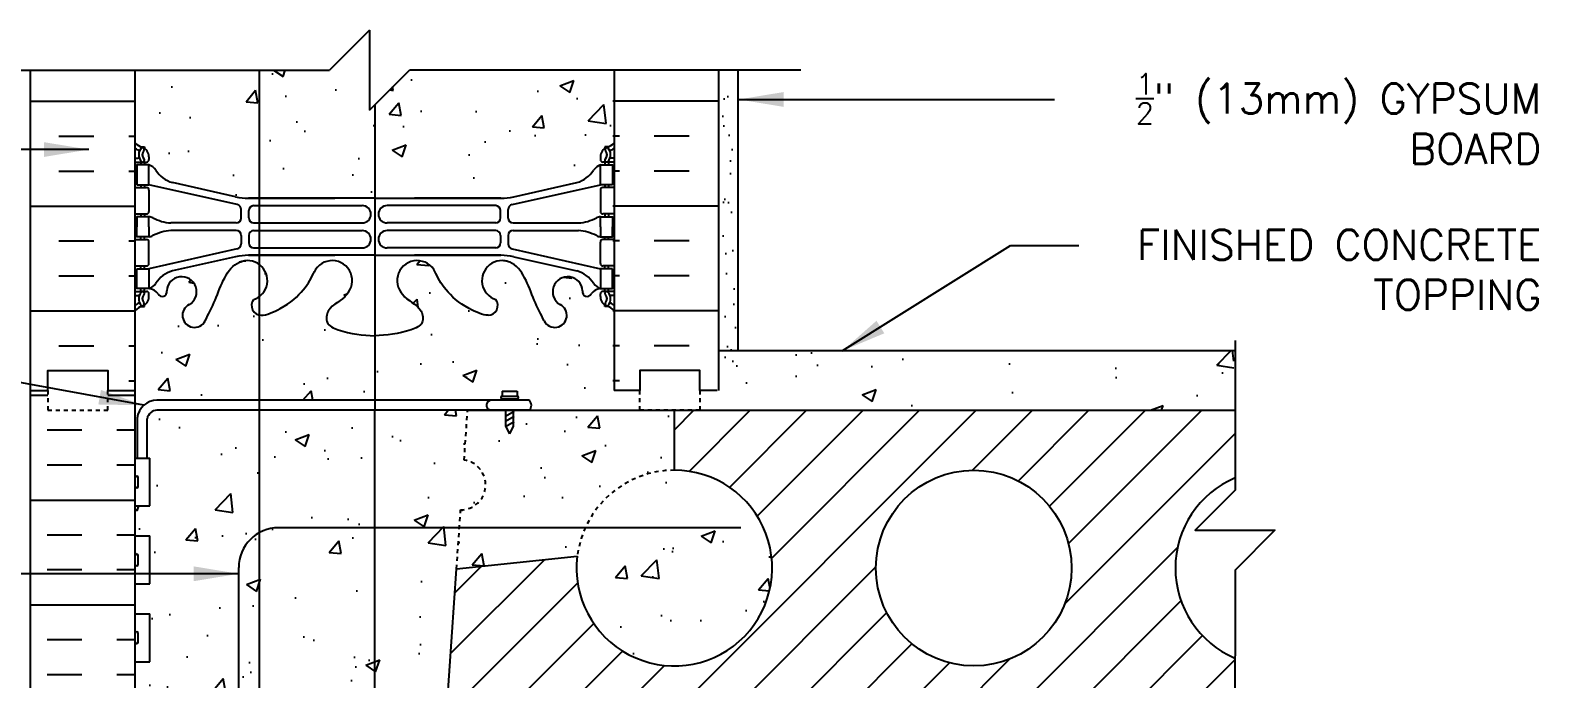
# Model space of a CAD drawing. Header units: inches. Extents: x 220.7 to 277.5, y 95 to 165.4.
# Drawn here: x 239.64 to 277.43, y 149.13 to 165.37 of the extents above; entities that cross this region are included whole.
import ezdxf

# ---------------------------------------------------------------- set-up
doc = ezdxf.new("R2010")
doc.units = ezdxf.units.IN
doc.header["$LTSCALE"] = 0.5
doc.header["$MEASUREMENT"] = 0
doc.linetypes.add('DASHED2', pattern=[0.375, 0.25, -0.125])
doc.linetypes.add('HIDDEN2', pattern=[0.1875, 0.125, -0.0625])
for name, color, linetype in [('HATCH', 12, 'Continuous'), ('Hidden2', 12, 'HIDDEN2'), ('line25', 2, 'Continuous'), ('LINE3', 3, 'Continuous'), ('LINE50', 5, 'Continuous'), ('LINE9', 9, 'Continuous'), ('TEXT', 4, 'Continuous'), ('Web_Edge', 9, 'Continuous')]:
    doc.layers.add(name, color=color, linetype=linetype)
doc.styles.add('DIM', font='romans.shx', dxfattribs={"width": 0.7})
doc.styles.add('ROMANS', font='romans.shx', dxfattribs={"height": 0.75})
doc.dimstyles.new('ext_12', dxfattribs={"dimscale": 12, "dimtxt": 0.09375, "dimasz": 0.09375, "dimexe": 0.09375, "dimexo": 0.0625, "dimgap": 0.0625, "dimtad": 1, "dimdec": 1, "dimzin": 3, "dimdsep": 46, "dimlunit": 4, "dimtxsty": 'DIM', "dimcen": 0.09, "dimdle": 0.09375, "dimclrt": 4, "dimadec": 0, "dimazin": 0, "dimtfac": 1, "dimtdec": 1, "dimtmove": 2, "dimatfit": 3, "dimfxl": 1, "dimfrac": 2, "dimtolj": 1, "dimtzin": 0, "dimarcsym": 0})
pattern_1 = [(50, (0, 0), (3.5863, -0.31376), [0.375, -4.125]), (355, (0, 0), (-0.693757, 3.76096), [0.3, -3.3]), (100.4514, (0.299, -0.026), (2.892544, 3.4472), [0.3187, -3.50571]), (46.1842, (0, 1), (5.336207, -0.827596), [0.5625, -6.1875]), (96.6356, (0.4447, 0.931), (4.67331, 4.87059), [0.47805, -5.25857]), (351.1842, (0, 1), (4.67331, 4.87059), [0.45, -4.95]), (21, (0.5, 0.75), (2.984535, -2.013094), [0.375, -4.125]), (326, (0.5, 0.75), (1.216577, 3.62575), [0.3, -3.3]), (71.4514, (0.7487, 0.5822), (4.20111, 1.612656), [0.3187, -3.50571]), (37.5, (0, 0), (0.0607993, 1.6644693), [0, -3.26, 0, -3.35, 0, -3.3125]), (7.5, (0, 0), (1.315348, 1.972059), [0, -1.91, 0, -3.185, 0, -1.2625]), (327.5, (-1.115, 0), (2.669112, -0.1127744), [0, -1.25, 0, -3.9, 0, -5.175]), (317.5, (-1.615, 0), (2.91593, 0.500525), [0, -1.625, 0, -2.59, 0, -3.675])]

msp = doc.modelspace()

# ---------------------------------------------------------------- hatches: boundary and pattern name
at = {"layer": 'HATCH'}
h = msp.add_hatch(dxfattribs=at)
h.set_pattern_fill('AR-CONC', color=256, scale=0.5)
h.set_pattern_definition(pattern_1)
h.paths.add_polyline_path([(253.742, 161.849, -0.168672), (253.928, 161.998), (254.033, 161.998), (254.033, 162.068), (253.986, 162.068, -0.414214), (253.923, 162.131), (253.923, 162.198, -0.249069), (254.033, 162.405), (254.033, 162.447), (254.123, 162.447, 0.08853), (254.269, 162.544), (254.269, 164.37), (249.139, 164.37), (248.139, 163.37), (248.139, 165.37), (247.139, 164.37), (242.269, 164.37), (242.269, 162.544, 0.088416), (242.415, 162.447), (242.505, 162.447), (242.505, 162.405, -0.249069), (242.615, 162.198), (242.615, 162.131, -0.414214), (242.553, 162.068), (242.505, 162.068), (242.505, 161.998), (242.61, 161.998, -0.168672), (242.796, 161.849, 0.17445), (243.204, 161.553), (244.784, 161.2, 0.054974), (245.111, 161.164), (248.269, 161.164), (251.427, 161.164, 0.054974), (251.754, 161.2), (253.335, 161.553, 0.17445)])
h.paths.add_polyline_path([(250.423, 153.361, 0.932515), (250.51, 154.605), (250.597, 155.852), (242.815, 155.852, 0.366745), (242.571, 155.641), (242.571, 154.657), (242.634, 154.657), (242.634, 153.457), (242.269, 153.457), (242.269, 152.707), (242.634, 152.707), (242.634, 151.507), (242.269, 151.507), (242.269, 150.757), (242.634, 150.757), (242.634, 149.557), (242.269, 149.557), (242.269, 148.807), (242.634, 148.807), (242.634, 148.004, -0.162203), (242.799, 147.877, -0.520567), (243.436, 147.877, -0.520567), (243.871, 147.857, -0.520567), (244.681, 147.857, -0.520567), (244.951, 147.857, -0.520567), (245.54, 147.857, -0.520567), (246.052, 147.857, -0.520567), (246.438, 147.857, -0.520567), (246.881, 147.857, -0.520567), (247.325, 147.857, -0.520567), (247.769, 147.857, -0.520567), (248.049, 147.857, -0.512435), (248.269, 147.851, -0.512435), (248.489, 147.857, -0.520567), (248.769, 147.857, -0.520567), (249.213, 147.857, -0.520567), (249.657, 147.857, -0.203298), (249.836, 147.969, -0.626547), (250.082, 148.476), (250.32, 151.88)])
h.paths.add_polyline_path([(255.776, 154.352), (255.776, 155.852), (254.914, 155.852), (251.744, 155.852), (251.744, 155.454), (251.651, 155.267), (251.557, 155.454), (251.557, 155.852), (250.597, 155.852), (250.51, 154.605, -0.932515), (250.423, 153.361), (250.32, 151.88), (253.344, 152.197, -0.379205)])
h.paths.add_polyline_path([(255.776, 154.352, 0.379205), (253.344, 152.197, 2.637096)])
h = msp.add_hatch(dxfattribs=at)
h.set_pattern_fill('AR-SAND', color=256, scale=0.5, style=0)
h.set_pattern_definition([(37.5, (161.11325, -93.6494), (-0.0314967, 0.9634119), [0, -0.76, 0, -0.85, 0, -0.8125]), (7.5, (161.1132, -93.6494), (0.8848884, 1.411073), [0, -0.41, 0, -0.685, 0, -0.2625]), (327.5, (160.49825, -93.6494), (1.557071, 0.0028295), [0, -0.25, 0, -0.9, 0, -1.175]), (317.5, (160.4982, -93.6494), (1.503063, 0.438838), [0, -0.125, 0, -0.59, 0, -0.675])])
h.paths.add_polyline_path([(257.342, 164.355), (256.855, 164.355), (256.85, 158.352), (256.863, 158.352), (256.863, 156.352), (257.342, 156.352)])
h = msp.add_hatch(dxfattribs=at)
h.set_pattern_fill('AR-CONC', color=256, scale=0.5)
h.set_pattern_definition(pattern_1)
edge = h.paths.add_edge_path()
edge.add_line((254.27, 156.907), (254.27, 158.351))
edge.add_arc((253.923, 157.991), 0.5, 46.0814, 66.4218)
edge.add_line((254.123, 158.449), (254.033, 158.449))
edge.add_line((254.033, 158.449), (254.033, 158.491))
edge.add_arc((254.173, 158.698), 0.25, 180, 235.9442, ccw=False)
edge.add_line((253.923, 158.698), (253.923, 158.766))
edge.add_arc((253.986, 158.766), 0.0625, 90, 180, ccw=False)
edge.add_line((253.986, 158.828), (254.033, 158.828))
edge.add_line((254.033, 158.828), (254.033, 158.898))
edge.add_line((254.033, 158.898), (253.928, 158.898))
edge.add_arc((253.966, 158.549), 0.352, 96.1291, 141.5331)
edge.add_arc((253.588, 158.817), 0.113, 167.8156, 334.0569, ccw=False)
edge.add_arc((253.103, 158.822), 0.375, 2.9237, 239.8675)
edge.add_arc((252.783, 158.228), 0.3, -152.403, 63.9425, ccw=False)
edge.add_spline(control_points=[(252.517, 158.089), (252.431, 158.256), (252.178, 158.746), (251.984, 159.427), (251.658, 159.557)], knot_values=[0, 0, 0, 0, 0.579211, 1.703896, 1.703896, 1.703896, 1.703896], degree=3, periodic=0)
edge.add_spline(control_points=[(251.658, 159.557), (251.609, 159.577), (251.554, 159.59), (251.498, 159.598)], knot_values=[1.703896, 1.703896, 1.703896, 1.703896, 1.875321, 1.875321, 1.875321, 1.875321], degree=3, periodic=0)
edge.add_arc((251.457, 159.1), 0.5, 85.2926, 251.7937)
edge.add_arc((251.11, 158.475), 0.242, -90, 38.2327, ccw=False)
edge.add_spline(control_points=[(251.11, 158.233), (250.989, 158.231), (250.17, 158.582), (249.925, 159.03), (249.785, 159.31)], knot_values=[0.038125, 0.038125, 0.038125, 0.038125, 0.320663, 1.237398, 1.237398, 1.237398, 1.237398], degree=3, periodic=0)
edge.add_arc((249.332, 159.1), 0.5, 24.819, 224.1875)
edge.add_spline(control_points=[(248.973, 158.751), (249.081, 158.588), (249.441, 158.498), (249.517, 158.002), (248.969, 157.766), (248.565, 157.738), (248.269, 157.717)], knot_values=[0.229407, 0.229407, 0.229407, 0.229407, 0.844432, 1.128849, 1.464331, 2.389004, 2.389004, 2.389004, 2.389004], degree=3, periodic=0)
edge.add_spline(control_points=[(248.269, 157.717), (247.973, 157.738), (247.569, 157.766), (247.021, 158.002), (247.098, 158.498), (247.458, 158.588), (247.565, 158.751)], knot_values=[0.229407, 0.229407, 0.229407, 0.229407, 1.15408, 1.489562, 1.773979, 2.389004, 2.389004, 2.389004, 2.389004], degree=3, periodic=0)
edge.add_arc((247.207, 159.1), 0.5, 315.8125, 515.181)
edge.add_spline(control_points=[(246.753, 159.31), (246.613, 159.03), (246.368, 158.582), (245.549, 158.231), (245.428, 158.233)], knot_values=[0.038125, 0.038125, 0.038125, 0.038125, 0.95486, 1.237398, 1.237398, 1.237398, 1.237398], degree=3, periodic=0)
edge.add_arc((245.428, 158.475), 0.242, 141.7673, 270, ccw=False)
edge.add_arc((245.082, 159.1), 0.5, 288.2063, 454.7074)
edge.add_spline(control_points=[(245.041, 159.598), (244.984, 159.59), (244.93, 159.577), (244.88, 159.557)], knot_values=[1.703896, 1.703896, 1.703896, 1.703896, 1.875321, 1.875321, 1.875321, 1.875321], degree=3, periodic=0)
edge.add_spline(control_points=[(244.88, 159.557), (244.554, 159.427), (244.36, 158.746), (244.107, 158.256), (244.021, 158.089)], knot_values=[0, 0, 0, 0, 1.124685, 1.703896, 1.703896, 1.703896, 1.703896], degree=3, periodic=0)
edge.add_arc((243.755, 158.228), 0.3, 116.0575, 333.031, ccw=False)
edge.add_arc((243.435, 158.822), 0.375, 300.1325, 537.0763)
edge.add_arc((242.95, 158.817), 0.113, -154.0569, 12.1844, ccw=False)
edge.add_arc((242.573, 158.549), 0.352, 38.4669, 83.8709)
edge.add_line((242.61, 158.898), (242.505, 158.898))
edge.add_line((242.505, 158.898), (242.505, 158.828))
edge.add_line((242.505, 158.828), (242.553, 158.828))
edge.add_arc((242.553, 158.766), 0.0625, 0, 90, ccw=False)
edge.add_line((242.615, 158.766), (242.615, 158.698))
edge.add_arc((242.365, 158.698), 0.25, 304.0558, 360, ccw=False)
edge.add_line((242.505, 158.491), (242.505, 158.449))
edge.add_line((242.505, 158.449), (242.415, 158.449))
edge.add_arc((242.615, 157.991), 0.5, 113.5782, 133.7891)
edge.add_line((242.269, 158.352), (242.269, 154.657))
edge.add_line((242.269, 154.657), (242.322, 154.657))
edge.add_line((242.322, 154.657), (242.321, 155.659))
edge.add_arc((242.817, 155.603), 0.499, 90.4562, 173.5797, ccw=False)
edge.add_line((242.813, 156.102), (251.557, 156.102))
edge.add_line((251.557, 156.102), (251.557, 156.142))
edge.add_line((251.557, 156.142), (251.463, 156.142))
edge.add_arc((251.463, 156.173), 0.0312, 90, 270, ccw=False)
edge.add_line((251.463, 156.204), (251.463, 156.329))
edge.add_line((251.463, 156.329), (251.838, 156.329))
edge.add_line((251.838, 156.329), (251.838, 156.204))
edge.add_arc((251.838, 156.173), 0.0312, -90, 90, ccw=False)
edge.add_line((251.838, 156.142), (251.744, 156.142))
edge.add_line((251.744, 156.142), (251.744, 156.102))
edge.add_line((251.744, 156.102), (252.147, 156.102))
edge.add_arc((252.01, 155.976), 0.186, -41.8195, 42.6425, ccw=False)
edge.add_line((252.149, 155.852), (254.914, 155.852))
edge.add_line((254.914, 155.852), (254.914, 156.352))
edge.add_line((254.914, 156.352), (254.269, 156.352))
edge.add_line((254.269, 156.352), (254.27, 156.907))
h = msp.add_hatch(dxfattribs=at)
h.set_pattern_fill('AR-CONC', color=256, scale=0.5, style=0)
h.set_pattern_definition([(50, (161.1133, -84.6234), (3.5863, -0.31376), [0.375, -4.125]), (355, (161.1133, -84.6234), (-0.693757, 3.76096), [0.3, -3.3]), (100.4514, (161.412, -84.6495), (2.892547, 3.447198), [0.3187, -3.50571]), (46.1842, (161.1133, -83.6234), (5.336205, -0.827595), [0.5625, -6.1875]), (96.6356, (161.558, -83.6924), (4.67331, 4.87059), [0.47805, -5.25856]), (351.1842, (161.1133, -83.6234), (4.67331, 4.87059), [0.45, -4.95]), (21, (161.6133, -83.8734), (2.984535, -2.013094), [0.375, -4.125]), (326, (161.6133, -83.8734), (1.216577, 3.62575), [0.3, -3.3]), (71.4514, (161.862, -84.041), (4.201113, 1.612652), [0.3187, -3.50571]), (37.5, (161.1133, -84.6234), (0.060799, 1.664469), [0, -3.26, 0, -3.35, 0, -3.3125]), (7.5, (161.1133, -84.6234), (1.315348, 1.972059), [0, -1.91, 0, -3.185, 0, -1.2625]), (327.5, (159.9983, -84.6234), (2.669112, -0.1127744), [0, -1.25, 0, -3.9, 0, -5.175]), (317.5, (159.4983, -84.6234), (2.91593, 0.500525), [0, -1.625, 0, -2.59, 0, -3.675])])
h.paths.add_polyline_path([(269.789, 155.852), (269.789, 157.352), (256.863, 157.352), (256.863, 155.852)])
h = msp.add_hatch(dxfattribs=at)
h.set_pattern_fill('INSUL', color=256, scale=7, angle=180, style=0)
h.set_pattern_definition([(180, (249.6862, 137.852), (-3e-16, -2.625), []), (180, (249.6862, 136.977), (-3e-16, -2.625), [0.875, -0.875]), (180, (249.6862, 136.102), (-3e-16, -2.625), [0.875, -0.875])])
h.paths.add_polyline_path([(239.644, 138.352), (240.082, 138.352), (240.082, 138.852), (241.582, 138.852), (241.582, 138.352), (242.269, 138.352), (242.269, 156.352), (242.019, 156.352), (241.582, 156.352), (241.582, 155.852), (240.082, 155.852), (240.082, 156.352), (239.644, 156.352)])
h = msp.add_hatch(dxfattribs=at)
h.set_pattern_fill('ANSI31', color=256, scale=8, style=0)
h.paths.add_polyline_path([(269.816, 149.647, -0.661566), (269.82, 154.158), (269.82, 155.852), (255.776, 155.852), (255.776, 154.352, -2.637096), (253.344, 152.197), (250.32, 151.88), (250.082, 148.476, 1.000073), (250.082, 147.851), (269.813, 147.852)])
h.paths.add_polyline_path([(260.826, 151.902, -1), (265.727, 151.902, -1)], flags=16)

# ---------------------------------------------------------------- linework, layer by layer
for p, q in [((239.644, 163.592), (242.269, 163.592)), ((256.863, 163.592), (254.238, 163.592)), ((240.358, 162.717), (241.233, 162.717)), ((242.108, 162.717), (242.269, 162.717)), ((254.399, 162.717), (254.238, 162.717)), ((256.149, 162.717), (255.274, 162.717)), ((240.358, 161.842), (241.233, 161.842)), ((242.108, 161.842), (242.269, 161.842)), ((254.399, 161.842), (254.238, 161.842)), ((256.149, 161.842), (255.274, 161.842)), ((239.644, 160.967), (242.269, 160.967)), ((256.863, 160.967), (254.238, 160.967)), ((240.358, 160.092), (241.233, 160.092)), ((242.108, 160.092), (242.269, 160.092)), ((254.399, 160.092), (254.238, 160.092)), ((256.149, 160.092), (255.274, 160.092)), ((240.358, 159.217), (241.233, 159.217)), ((242.108, 159.217), (242.269, 159.217)), ((254.399, 159.217), (254.238, 159.217)), ((256.149, 159.217), (255.274, 159.217)), ((239.644, 158.342), (242.269, 158.342)), ((256.863, 158.342), (254.238, 158.342)), ((240.358, 157.467), (241.233, 157.467)), ((242.108, 157.467), (242.269, 157.467)), ((254.399, 157.467), (254.238, 157.467)), ((256.149, 157.467), (255.274, 157.467)), ((242.108, 156.592), (242.269, 156.592)), ((254.399, 156.592), (254.238, 156.592))]:
    msp.add_line(p, q, dxfattribs=at)
at = {"layer": 'Hidden2'}
for p, q in [((250.51, 154.605), (250.597, 155.852)), ((250.32, 151.88), (250.423, 153.361))]:
    msp.add_line(p, q, dxfattribs=at)
for centre, radius, start, end in [((250.423, 153.986), 0.625, 270, 82), ((255.776, 151.902), 2.45, 90, 173.0679)]:
    msp.add_arc(centre, radius, start, end, dxfattribs=at)
at = {"layer": 'line25'}
for p, q in [((242.269, 138.352), (242.269, 164.37)), ((254.269, 164.37), (254.27, 156.907)), ((254.27, 156.907), (254.269, 156.352)), ((250.597, 155.852), (269.813, 155.852)), ((255.776, 154.352), (255.776, 155.852)), ((242.269, 154.657), (242.634, 154.657)), ((242.269, 154.657), (242.634, 154.657)), ((242.634, 153.457), (242.634, 154.657)), ((242.269, 153.457), (242.634, 153.457)), ((242.269, 152.707), (242.634, 152.707)), ((242.634, 151.507), (242.634, 152.707)), ((250.32, 151.88), (253.344, 152.197)), ((250.082, 148.477), (250.32, 151.88)), ((242.269, 151.507), (242.634, 151.507)), ((242.269, 150.757), (242.634, 150.757)), ((242.634, 149.557), (242.634, 150.757)), ((242.269, 149.557), (242.634, 149.557))]:
    msp.add_line(p, q, dxfattribs=at)
msp.add_circle((263.276, 151.902), 2.45, dxfattribs=at)
for centre, start, end in [((255.776, 151.902), 173.0679, 90), ((270.776, 151.902), 112.9776, 246.9266)]:
    msp.add_arc(centre, 2.45, start, end, dxfattribs=at)
at = {"layer": 'LINE3'}
for p, q in [((245.377, 164.37), (245.377, 126.566)), ((248.27, 163.501), (248.268, 147.958)), ((257.439, 152.913), (245.864, 152.913)), ((244.864, 138.737), (244.864, 151.913))]:
    msp.add_line(p, q, dxfattribs=at)
msp.add_arc((245.864, 151.913), 1, 90, 180, dxfattribs=at)
at = {"layer": 'LINE50'}
for p, q in [((239.644, 138.352), (239.644, 164.37)), ((256.894, 156.352), (256.894, 164.37)), ((240.082, 156.352), (240.082, 156.852)), ((240.082, 156.852), (241.582, 156.852)), ((241.582, 156.852), (241.582, 156.352)), ((239.644, 156.352), (240.082, 156.352)), ((241.582, 156.352), (242.019, 156.352)), ((242.019, 156.352), (242.269, 156.352)), ((251.678, 156.352), (251.678, 156.352))]:
    msp.add_line(p, q, dxfattribs=at)
for points in [[(239.644, 156.352), (240.082, 156.352), (240.082, 156.852), (241.582, 156.852), (241.582, 156.352), (242.269, 156.352)], [(256.852, 156.352), (256.414, 156.352), (256.414, 156.852), (254.914, 156.852), (254.914, 156.352), (254.269, 156.352)]]:
    msp.add_lwpolyline(points, dxfattribs=at)
at = {"layer": 'LINE9'}
for p, q in [((248.139, 165.37), (247.139, 164.37)), ((248.139, 165.37), (248.139, 163.37)), ((237.332, 164.37), (247.139, 164.37)), ((248.139, 163.37), (249.139, 164.37)), ((258.946, 164.37), (249.139, 164.37)), ((257.374, 157.352), (257.374, 164.37)), ((256.897, 157.352), (269.813, 157.352)), ((252.147, 156.102), (242.813, 156.102)), ((251.463, 156.329), (251.463, 156.204)), ((251.463, 156.329), (251.838, 156.329)), ((251.463, 156.204), (251.838, 156.204)), ((251.463, 156.142), (251.838, 156.142)), ((251.463, 156.142), (251.838, 156.142)), ((251.557, 156.102), (251.557, 156.142)), ((251.744, 156.102), (251.744, 156.142)), ((251.838, 156.329), (251.838, 156.204)), ((252.149, 155.852), (242.815, 155.852)), ((251.543, 155.837), (251.569, 155.852)), ((251.543, 155.704), (251.761, 155.83)), ((251.543, 155.579), (251.761, 155.705)), ((251.557, 155.454), (251.557, 155.852)), ((251.744, 155.454), (251.744, 155.852)), ((242.321, 155.659), (242.322, 154.657)), ((242.571, 154.657), (242.571, 155.641)), ((251.543, 155.446), (251.761, 155.572)), ((251.651, 155.267), (251.557, 155.454)), ((251.651, 155.267), (251.744, 155.454)), ((242.309, 154.207), (242.309, 154.207)), ((242.269, 153.947), (242.269, 154.167)), ((242.269, 154.112), (242.269, 154.112)), ((242.269, 154.002), (242.269, 154.002)), ((242.309, 153.907), (242.309, 153.907)), ((242.349, 153.947), (242.349, 154.167)), ((242.269, 151.997), (242.269, 152.217)), ((242.269, 152.162), (242.269, 152.162)), ((242.269, 152.052), (242.269, 152.052)), ((242.309, 152.257), (242.309, 152.257)), ((242.309, 151.957), (242.309, 151.957)), ((242.349, 151.997), (242.349, 152.217)), ((242.269, 150.047), (242.269, 150.267)), ((242.269, 150.212), (242.269, 150.212)), ((242.269, 150.102), (242.269, 150.102)), ((242.309, 150.307), (242.309, 150.307)), ((242.349, 150.047), (242.349, 150.267)), ((242.309, 150.007), (242.309, 150.007))]:
    msp.add_line(p, q, dxfattribs=at)
msp.add_lwpolyline([(269.82, 157.596), (269.82, 153.852), (268.82, 152.852), (269.82, 152.852), (270.82, 152.852), (269.82, 151.852), (269.812, 147.539)], dxfattribs=at)
at = {"layer": 'LINE9', "linetype": 'DASHED2', "ltscale": 0.15}
for points in [[(240.082, 156.352), (240.082, 156.352), (240.082, 155.852), (241.582, 155.852), (241.582, 156.352), (241.582, 156.352)], [(256.414, 156.352), (256.414, 156.352), (256.414, 155.852), (254.914, 155.852)], [(254.914, 155.852), (254.914, 156.352), (254.914, 156.352)]]:
    msp.add_lwpolyline(points, dxfattribs=at)
at = {"layer": 'LINE9'}
for centre, radius, start, end in [((242.817, 155.603), 0.499, 89.3543, 173.5797), ((251.195, 155.977), 0.125, 89.3947, 270.6053), ((251.463, 156.173), 0.0312, 90, 270), ((251.838, 156.173), 0.0312, 270, 90), ((252.01, 155.976), 0.186, 318.1805, 42.6425), ((242.817, 155.603), 0.249, 89.3543, 171.2068), ((242.309, 154.167), 0.04, 90, 180), ((242.309, 154.167), 0.04, 360, 90), ((242.309, 153.947), 0.04, 180, 270), ((242.309, 153.947), 0.04, 270, 0), ((242.309, 152.217), 0.04, 90, 180), ((242.309, 151.997), 0.04, 180, 270), ((242.309, 152.217), 0.04, 360, 90), ((242.309, 151.997), 0.04, 270, 0), ((242.309, 150.267), 0.04, 90, 180), ((242.309, 150.047), 0.04, 180, 270), ((242.309, 150.267), 0.04, 360, 90), ((242.309, 150.047), 0.04, 270, 0)]:
    msp.add_arc(centre, radius, start, end, dxfattribs=at)
at = {"layer": 'Web_Edge'}
for p, q in [((242.269, 162.168), (242.347, 162.168)), ((242.415, 162.447), (242.505, 162.447)), ((242.505, 162.447), (242.505, 162.405)), ((242.615, 162.198), (242.615, 162.131)), ((253.923, 162.198), (253.923, 162.131)), ((254.123, 162.447), (254.033, 162.447)), ((254.033, 162.447), (254.033, 162.405)), ((254.269, 162.168), (254.191, 162.168)), ((242.269, 162.068), (242.553, 162.068)), ((242.415, 162.068), (242.415, 161.998)), ((242.505, 162.068), (242.505, 161.998)), ((254.269, 162.068), (253.986, 162.068)), ((254.033, 162.068), (254.033, 161.998)), ((254.123, 162.068), (254.123, 161.998)), ((242.269, 161.428), (242.553, 161.428)), ((242.415, 161.498), (242.415, 161.428)), ((242.505, 161.498), (242.505, 161.428)), ((244.828, 161.001), (242.61, 161.498)), ((242.615, 161.366), (242.615, 160.831)), ((244.784, 161.2), (243.204, 161.553)), ((251.711, 161.001), (253.928, 161.498)), ((251.754, 161.2), (253.335, 161.553)), ((253.923, 161.366), (253.923, 160.831)), ((254.269, 161.428), (253.986, 161.428)), ((254.033, 161.498), (254.033, 161.428)), ((254.123, 161.498), (254.123, 161.428)), ((245.111, 161.164), (247.269, 161.164)), ((248.269, 161.164), (245.111, 161.164)), ((248.269, 161.164), (251.427, 161.164)), ((251.427, 161.164), (249.269, 161.164)), ((242.269, 160.768), (242.553, 160.768)), ((242.415, 160.768), (242.415, 160.698)), ((242.505, 160.768), (242.505, 160.698)), ((244.925, 160.667), (244.925, 160.88)), ((245.113, 160.668), (245.113, 160.852)), ((245.238, 160.977), (247.957, 160.977)), ((251.3, 160.977), (248.581, 160.977)), ((251.425, 160.668), (251.425, 160.852)), ((251.613, 160.667), (251.613, 160.88)), ((254.269, 160.768), (253.986, 160.768)), ((254.033, 160.768), (254.033, 160.698)), ((254.123, 160.768), (254.123, 160.698)), ((244.8, 160.542), (243.163, 160.542)), ((244.8, 160.354), (243.163, 160.354)), ((244.925, 160.229), (244.925, 160.017)), ((245.238, 160.543), (247.957, 160.543)), ((245.238, 160.353), (247.957, 160.353)), ((251.3, 160.543), (248.581, 160.543)), ((251.3, 160.353), (248.581, 160.353)), ((251.613, 160.229), (251.613, 160.017)), ((251.738, 160.542), (253.375, 160.542)), ((251.738, 160.354), (253.375, 160.354)), ((242.269, 160.128), (242.553, 160.128)), ((242.415, 160.128), (242.415, 160.198)), ((242.505, 160.128), (242.505, 160.198)), ((244.828, 159.895), (242.61, 159.398)), ((242.615, 159.531), (242.615, 160.066)), ((245.113, 160.228), (245.113, 160.044)), ((245.238, 159.919), (247.957, 159.919)), ((251.3, 159.919), (248.581, 159.919)), ((251.425, 160.228), (251.425, 160.044)), ((251.711, 159.895), (253.928, 159.398)), ((253.923, 159.531), (253.923, 160.066)), ((254.269, 160.128), (253.986, 160.128)), ((254.033, 160.128), (254.033, 160.198)), ((254.123, 160.128), (254.123, 160.198)), ((244.784, 159.696), (243.204, 159.344)), ((245.111, 159.733), (247.269, 159.733)), ((248.269, 159.733), (245.111, 159.733)), ((248.269, 159.733), (251.427, 159.733)), ((251.427, 159.733), (249.269, 159.733)), ((251.754, 159.696), (253.335, 159.344)), ((242.269, 159.468), (242.553, 159.468)), ((242.415, 159.398), (242.415, 159.468)), ((242.505, 159.398), (242.505, 159.468)), ((254.269, 159.468), (253.986, 159.468)), ((254.033, 159.398), (254.033, 159.468)), ((254.123, 159.398), (254.123, 159.468)), ((242.269, 158.828), (242.553, 158.828)), ((242.269, 158.728), (242.347, 158.728)), ((242.415, 158.828), (242.415, 158.898)), ((242.505, 158.828), (242.505, 158.898)), ((242.615, 158.698), (242.615, 158.766)), ((253.923, 158.698), (253.923, 158.766)), ((254.269, 158.828), (253.986, 158.828)), ((254.033, 158.828), (254.033, 158.898)), ((254.123, 158.828), (254.123, 158.898)), ((254.269, 158.728), (254.191, 158.728)), ((242.415, 158.449), (242.505, 158.449)), ((242.505, 158.449), (242.505, 158.491)), ((254.033, 158.449), (254.033, 158.491)), ((254.123, 158.449), (254.033, 158.449))]:
    msp.add_line(p, q, dxfattribs=at)
for points in [[(242.31, 161.498), (242.61, 161.498), (242.61, 161.998), (242.31, 161.998)], [(254.228, 161.498), (253.928, 161.498), (253.928, 161.998), (254.228, 161.998)], [(242.31, 159.398), (242.61, 159.398), (242.61, 158.898), (242.31, 158.898)], [(254.228, 159.398), (253.928, 159.398), (253.928, 158.898), (254.228, 158.898)]]:
    msp.add_lwpolyline(points, close=True, dxfattribs=at)
for points in [[(242.61, 160.448), (242.61, 160.698), (242.31, 160.698), (242.31, 160.448)], [(253.928, 160.448), (253.928, 160.698), (254.228, 160.698), (254.228, 160.448)], [(242.61, 160.448), (242.61, 160.198), (242.31, 160.198), (242.31, 160.448)], [(253.928, 160.448), (253.928, 160.198), (254.228, 160.198), (254.228, 160.448)]]:
    msp.add_lwpolyline(points, dxfattribs=at)
for centre, radius, start, end in [((242.615, 162.905), 0.5, 226.2109, 250.5288), ((253.923, 162.905), 0.5, 289.4712, 313.7891), ((242.615, 162.905), 0.6, 234.7832, 245.0748), ((242.347, 162.188), 0.0196, 269.4032, 15.4901), ((242.609, 162.253), 0.25, 140.1145, 222.4609), ((242.353, 162.342), 0.021, 343.464, 63.9957), ((242.451, 162.384), 0.045, 321.448, 139.1879), ((242.458, 162.114), 0.045, 222.4609, 42.4609), ((242.365, 162.198), 0.25, 0, 70.5288), ((242.609, 162.253), 0.16, 140.0001, 222.4609), ((242.553, 162.131), 0.0625, 270, 0), ((254.173, 162.198), 0.25, 109.4712, 180), ((253.986, 162.131), 0.0625, 180, 270), ((254.081, 162.114), 0.045, 137.5391, 317.5391), ((254.087, 162.384), 0.045, 40.8121, 218.552), ((253.929, 162.253), 0.16, 317.5391, 39.9999), ((253.929, 162.253), 0.25, 317.5391, 39.8855), ((254.185, 162.342), 0.021, 116.0043, 196.536), ((254.191, 162.188), 0.0196, 164.5099, 270.5968), ((253.923, 162.905), 0.6, 294.9252, 305.2168), ((242.488, 161.656), 0.364, 34.9775, 70.3387), ((243.411, 162.267), 0.743, 212.7919, 253.8107), ((253.127, 162.267), 0.743, 286.1893, 327.2081), ((254.051, 161.656), 0.364, 109.6613, 145.0225), ((242.553, 161.366), 0.0625, 0, 90), ((253.986, 161.366), 0.0625, 90, 180), ((245.111, 162.664), 1.5, 257.4135, 270), ((244.8, 160.88), 0.125, 0, 77.3767), ((251.427, 162.664), 1.5, 270, 282.5865), ((251.738, 160.88), 0.125, 102.6233, 180), ((242.553, 160.831), 0.0625, 270, 0), ((242.606, 160.479), 0.219, 60.4937, 88.92), ((243.252, 161.709), 1.17, 242.6365, 265.6505), ((244.8, 160.667), 0.125, 270, 0), ((245.238, 160.852), 0.125, 90, 180), ((245.238, 160.668), 0.125, 180, 270), ((247.957, 160.76), 0.217, 270, 90), ((248.581, 160.76), 0.217, 90, 270), ((251.3, 160.852), 0.125, 0, 90), ((251.3, 160.668), 0.125, 270, 360), ((251.738, 160.667), 0.125, 180, 270), ((253.287, 161.709), 1.17, 274.3495, 297.3635), ((253.932, 160.479), 0.219, 91.08, 119.5063), ((253.986, 160.831), 0.0625, 180, 270), ((243.252, 159.187), 1.17, 94.3495, 117.3635), ((244.8, 160.229), 0.125, 0, 90), ((245.238, 160.228), 0.125, 90, 180), ((247.957, 160.136), 0.217, 270, 90), ((248.581, 160.136), 0.217, 90, 270), ((251.3, 160.228), 0.125, 0, 90), ((251.738, 160.229), 0.125, 90, 180), ((253.287, 159.187), 1.17, 62.6365, 85.6505), ((242.553, 160.066), 0.0625, 0, 90), ((242.606, 160.417), 0.219, 271.08, 299.5063), ((244.8, 160.017), 0.125, 282.6233, 0), ((245.238, 160.044), 0.125, 180, 270), ((251.3, 160.044), 0.125, 270, 0), ((251.738, 160.017), 0.125, 180, 257.3767), ((253.932, 160.417), 0.219, 240.4937, 268.92), ((253.986, 160.066), 0.0625, 90, 180), ((242.553, 159.531), 0.0625, 270, 0), ((245.111, 158.233), 1.5, 90, 102.5865), ((245.082, 159.1), 0.5, 288.2063, 113.7861), ((247.207, 159.1), 0.5, 315.8125, 155.181), ((249.332, 159.1), 0.5, 24.819, 224.1875), ((251.457, 159.1), 0.5, 66.2139, 251.7937), ((251.427, 158.233), 1.5, 77.4135, 90), ((253.986, 159.531), 0.0625, 180, 270), ((243.411, 158.629), 0.743, 106.1893, 147.2081), ((243.435, 158.822), 0.375, 300.1325, 177.0763), ((253.103, 158.822), 0.375, 2.9237, 239.8675), ((253.127, 158.629), 0.743, 32.7919, 73.8107), ((242.347, 158.709), 0.0196, 344.5099, 90.5968), ((242.609, 158.644), 0.25, 137.5391, 219.8855), ((242.458, 158.782), 0.045, 317.5391, 137.5391), ((242.609, 158.644), 0.16, 137.5391, 219.9999), ((242.553, 158.766), 0.0625, 360, 90), ((242.488, 159.241), 0.364, 289.6613, 325.0225), ((242.573, 158.549), 0.352, 38.4669, 83.8709), ((242.95, 158.817), 0.113, 205.9431, 12.1844), ((253.588, 158.817), 0.113, 167.8156, 334.0569), ((253.966, 158.549), 0.352, 96.1291, 141.5331), ((254.051, 159.241), 0.364, 214.9775, 250.3387), ((253.986, 158.766), 0.0625, 90, 180), ((254.081, 158.782), 0.045, 42.4609, 222.4609), ((253.929, 158.644), 0.16, 320.0001, 42.4609), ((253.929, 158.644), 0.25, 320.1145, 42.4609), ((254.191, 158.709), 0.0196, 89.4032, 195.4901), ((242.615, 157.991), 0.6, 114.9252, 125.2168), ((242.615, 157.991), 0.5, 109.4712, 133.7891), ((242.353, 158.554), 0.021, 296.0043, 16.536), ((242.451, 158.513), 0.045, 220.8121, 38.552), ((242.365, 158.698), 0.25, 289.4712, 360), ((243.755, 158.228), 0.3, 116.0575, 332.403), ((245.428, 158.475), 0.242, 141.7673, 270), ((251.11, 158.475), 0.242, 270, 38.2327), ((252.783, 158.228), 0.3, 207.597, 63.9425), ((254.173, 158.698), 0.25, 180, 250.5288), ((254.087, 158.513), 0.045, 141.448, 319.1879), ((253.923, 157.991), 0.5, 46.2109, 70.5288), ((254.185, 158.554), 0.021, 163.464, 243.9957), ((253.923, 157.991), 0.6, 54.7832, 65.0748)]:
    msp.add_arc(centre, radius, start, end, dxfattribs=at)
for points in [[(245.113, 160.673), (245.113, 160.847)], [(251.425, 160.673), (251.425, 160.847)], [(245.113, 160.223), (245.113, 160.049)], [(251.425, 160.223), (251.425, 160.049)]]:
    msp.add_open_spline(points, degree=1, dxfattribs=at)
for points, knots in [([(244.021, 158.089), (244.107, 158.256), (244.36, 158.746), (244.574, 159.495), (244.984, 159.59), (245.041, 159.598)], [0, 0, 0, 0, 0.579211, 1.703896, 1.875321, 1.875321, 1.875321, 1.875321]), ([(252.517, 158.089), (252.431, 158.256), (252.178, 158.746), (251.964, 159.495), (251.554, 159.59), (251.498, 159.598)], [0, 0, 0, 0, 0.579211, 1.703896, 1.875321, 1.875321, 1.875321, 1.875321]), ([(245.428, 158.233), (245.549, 158.231), (246.382, 158.588), (246.622, 159.045), (246.762, 159.328)], [0.038125, 0.038125, 0.038125, 0.038125, 0.320663, 1.258119, 1.258119, 1.258119, 1.258119]), ([(251.11, 158.233), (250.989, 158.231), (250.156, 158.588), (249.917, 159.045), (249.776, 159.328)], [0.038125, 0.038125, 0.038125, 0.038125, 0.320663, 1.258119, 1.258119, 1.258119, 1.258119]), ([(247.565, 158.751), (247.458, 158.588), (247.098, 158.498), (247.021, 158.002), (247.569, 157.766), (247.973, 157.738), (248.269, 157.717)], [0.229407, 0.229407, 0.229407, 0.229407, 0.844432, 1.128849, 1.464331, 2.389004, 2.389004, 2.389004, 2.389004]), ([(248.973, 158.751), (249.081, 158.588), (249.441, 158.498), (249.517, 158.002), (248.969, 157.766), (248.565, 157.738), (248.269, 157.717)], [0.229407, 0.229407, 0.229407, 0.229407, 0.844432, 1.128849, 1.464331, 2.389004, 2.389004, 2.389004, 2.389004])]:
    msp.add_open_spline(points, degree=3, knots=knots, dxfattribs=at)

# ---------------------------------------------------------------- texts
at = {"layer": 'TEXT', "char_height": 0.75, "width": 12.99266, "attachment_point": 6, "style": 'ROMANS'}
for s, insert in [('\\A1;{\\H0.7x;\\S1/2;}" (13mm) GYPSUM BOARD', (277.494, 163.156)), ('\\A1;FINISHED CONCRETE TOPPING', (277.494, 159.372))]:
    msp.add_mtext(s, dxfattribs=dict(at, insert=insert))

# ---------------------------------------------------------------- leaders
at = {"layer": 'TEXT'}
for points in [[(257.385, 163.635), (265.298, 163.635)], [(259.983, 157.34), (264.195, 159.975), (265.909, 159.975)], [(244.864, 151.759), (239.414, 151.759), (231.84, 151.759)]]:
    msp.add_leader(points, dimstyle='ext_12', override={"dimgap": 0.0625, "dimtad": 0}, dxfattribs=at)
for points in [[(241.11, 162.381), (234.048, 162.381)], [(242.487, 155.977), (235.642, 157.232), (232.475, 157.232)]]:
    msp.add_leader(points, dimstyle='ext_12', dxfattribs=at)

doc.saveas('drawing.dxf')
